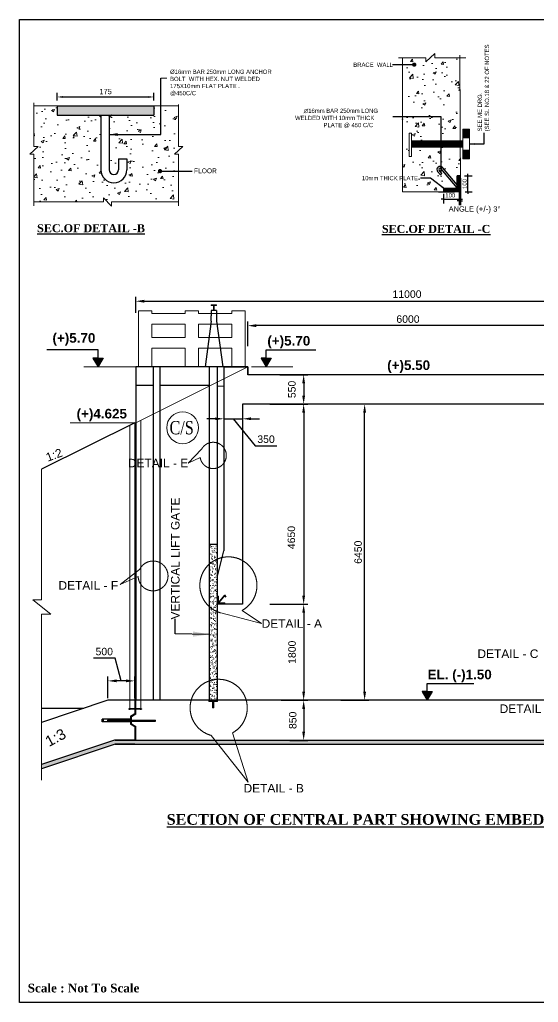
# Model space of a CAD drawing. Extents: x -358915 to 1258323, y -1667244 to -305611.
# Drawn here: x 826179 to 835896, y -1490197 to -1471783 of the extents above; entities that cross this region are included whole.
import ezdxf

# ---------------------------------------------------------------- set-up
doc = ezdxf.new("R2010")
doc.units = 0
doc.header["$LTSCALE"] = 300
doc.header["$MEASUREMENT"] = 0
doc.linetypes.add('DASHED2', pattern=[9.525, 6.35, -3.175])
doc.layers.get('0').update_dxf_attribs({"linetype": 'CONTINUOUS'})
doc.layers.get('DEFPOINTS').update_dxf_attribs({"linetype": 'CONTINUOUS'})
for name, color, linetype, lineweight in [('Dim', 7, 'CONTINUOUS', 9), ('Grid Line_Outer', 7, 'CONTINUOUS', 5), ('HATCH', 252, 'CONTINUOUS', 5), ('line2', 3, 'CONTINUOUS', 30), ('Railing', 8, 'CONTINUOUS', 0)]:
    doc.layers.add(name, color=color, linetype=linetype, lineweight=lineweight)
for name, color, linetype in [('DOTTED', 240, 'DASHED2'), ('LINE', 7, 'CONTINUOUS'), ('TEXT', 10, 'CONTINUOUS')]:
    doc.layers.add(name, color=color, linetype=linetype)
doc.styles.add('Arial', font='arial.ttf')
doc.styles.add('DIM', font='isocp3.shx')
doc.styles.add('SH-T2', font='arial.ttf', dxfattribs={"width": 0.8})
doc.linetypes.add('ZIGZAG', pattern='A,0.0001,-0.2,[131,ltypeshp.shx,S=0.2,R=0,X=-0.2,Y=0],-0.4,[131,ltypeshp.shx,S=0.2,R=180,X=0.2,Y=0],-0.2', length=0.8001)
doc.dimstyles.new('dim_150', dxfattribs={"dimtxt": 300, "dimasz": 300, "dimexe": 300, "dimexo": 100, "dimgap": 100, "dimtad": 1, "dimdec": 0, "dimzin": 0, "dimdsep": 46, "dimtxsty": 'DIM', "dimcen": 150, "dimclrd": 5, "dimclre": 5, "dimclrt": 7, "dimadec": 0, "dimazin": 0, "dimtfac": 1, "dimtdec": 0, "dimtmove": 0, "dimatfit": 3, "dimfxl": 20, "dimtolj": 1, "dimtzin": 0, "dimarcsym": 0})
doc.dimstyles.new('dim_80', dxfattribs={"dimtxt": 160, "dimasz": 160, "dimexe": 80, "dimexo": 40, "dimgap": 50, "dimtad": 1, "dimdec": 0, "dimzin": 0, "dimdsep": 46, "dimtxsty": 'DIM', "dimcen": 0.09, "dimclrd": 5, "dimclre": 5, "dimclrt": 7, "dimadec": 0, "dimazin": 0, "dimtfac": 1, "dimtdec": 0, "dimtmove": 0, "dimatfit": 3, "dimfxl": 1, "dimtolj": 1, "dimtzin": 0, "dimarcsym": 0})
pattern_1 = [(37.5, (475797.836, -1504113.223), (-0.31496679, 9.63411885), [0, -7.6, 0, -8.5, 0, -8.125]), (7.5, (475797.836, -1504113.223), (8.84888353, 14.11073033), [0, -4.1, 0, -6.85, 0, -2.625]), (327.5, (475791.686, -1504113.223), (15.5707093, 0.02829527), [0, -2.5, 0, -9, 0, -11.75]), (317.5, (475791.686, -1504113.223), (15.030633, 4.3883778), [0, -1.25, 0, -5.9, 0, -6.75])]

# ---------------------------------------------------------------- blocks, each defined once
blk = doc.blocks.new('*D994')
at = {"layer": 'DEFPOINTS', "color": 0, "ltscale": 500}
for p in [(828694, -1473232), (826884, -1473341), (828694, -1473341)]:
    blk.add_point(p, dxfattribs=at)
at = {"layer": 'Dim', "color": 5, "lineweight": -2, "ltscale": 500}
for p, q in [((826884, -1473301), (826884, -1473152)), ((826984, -1473232), (828594, -1473232)), ((828694, -1473301), (828694, -1473152))]:
    blk.add_line(p, q, dxfattribs=at)
at = {"layer": 'Dim', "color": 5, "ltscale": 500}
for points in [[(826984, -1473215), (826984, -1473249), (826884, -1473232)], [(828594, -1473215), (828594, -1473249), (828694, -1473232)]]:
    blk.add_solid(points, dxfattribs=at)
at = {"layer": 'Dim', "color": 7, "ltscale": 500, "insert": (827789, -1473131), "char_height": 100, "attachment_point": 5, "style": 'Arial'}
blk.add_mtext('\\A1;175', dxfattribs=at)
blk = doc.blocks.new('_Dot')
at = {"color": 0, "linetype": 'ByBlock', "lineweight": -2}
blk.add_line((-0.5, 0), (-1, 0), dxfattribs=at)
at = {"color": 0, "linetype": 'ByBlock', "const_width": 0.5}
blk.add_lwpolyline([(-0.25, 0, 1), (0.25, 0, 1)], format="xyb", close=True, dxfattribs=at)
blk = doc.blocks.new('*D995')
at = {"layer": 'DEFPOINTS', "color": 0, "ltscale": 500}
for p in [(834476, -1474709), (834577, -1474709), (834485, -1475009)]:
    blk.add_point(p, dxfattribs=at)
at = {"layer": 'Dim', "color": 5, "lineweight": -2, "ltscale": 500}
for p, q in [((834516, -1474709), (834657, -1474709)), ((834577, -1474689), (834577, -1474669)), ((834577, -1475009), (834577, -1474709)), ((834525, -1475009), (834657, -1475009)), ((834577, -1475029), (834577, -1475049))]:
    blk.add_line(p, q, dxfattribs=at)
at = {"layer": 'Dim', "color": 5, "lineweight": -2, "ltscale": 500, "xscale": 20, "yscale": 20, "zscale": 20}
for p, rotation in [((834577, -1474709), 270), ((834577, -1475009), 90)]:
    blk.add_blockref('_Dot', p, dxfattribs=dict(at, rotation=rotation))
at = {"layer": 'Dim', "color": 7, "ltscale": 500, "insert": (834517, -1474862), "char_height": 80, "attachment_point": 5, "rotation": 90, "style": 'Arial'}
blk.add_mtext('\\A1;100', dxfattribs=at)
blk = doc.blocks.new('*D1005')
at = {"layer": 'DEFPOINTS', "color": 0, "ltscale": 500}
for p in [(834436, -1474714), (834414, -1474964), (834414, -1475181)]:
    blk.add_point(p, dxfattribs=at)
at = {"layer": 'Dim', "color": 5, "lineweight": -2, "ltscale": 500}
for p, q in [((834436, -1474754), (834436, -1475261)), ((834414, -1475004), (834414, -1475261)), ((834394, -1475181), (834374, -1475181)), ((834436, -1475181), (834414, -1475181)), ((834456, -1475181), (834476, -1475181))]:
    blk.add_line(p, q, dxfattribs=at)
at = {"layer": 'Dim', "color": 5, "lineweight": -2, "ltscale": 500, "xscale": 20, "yscale": 20, "zscale": 20}
blk.add_blockref('_Dot', (834414, -1475181), dxfattribs=at)
at = {"layer": 'Dim', "color": 5, "lineweight": -2, "ltscale": 500, "xscale": 20, "yscale": 20, "zscale": 20, "rotation": 180}
blk.add_blockref('_Dot', (834436, -1475181), dxfattribs=at)
at = {"layer": 'Dim', "color": 7, "ltscale": 500, "insert": (834701, -1475346), "char_height": 100, "attachment_point": 5, "style": 'Arial'}
blk.add_mtext('\\A1;ANGLE {\\H1.0833x;(+/-) }3%%D', dxfattribs=at)
blk = doc.blocks.new('*D1009')
at = {"layer": 'DEFPOINTS', "color": 0, "ltscale": 500}
for p in [(831286, -1484537), (831203, -1485287), (831500, -1485287)]:
    blk.add_point(p, dxfattribs=at)
at = {"layer": 'Dim', "color": 5, "lineweight": -2, "ltscale": 500}
for p, q in [((831326, -1484537), (831580, -1484537)), ((831500, -1484697), (831500, -1485127)), ((831243, -1485287), (831580, -1485287))]:
    blk.add_line(p, q, dxfattribs=at)
at = {"layer": 'Dim', "color": 5, "ltscale": 500}
for points in [[(831473, -1484697), (831526, -1484697), (831500, -1484537)], [(831473, -1485127), (831526, -1485127), (831500, -1485287)]]:
    blk.add_solid(points, dxfattribs=at)
at = {"layer": 'Dim', "color": 7, "ltscale": 500, "insert": (831296, -1484912), "char_height": 140, "attachment_point": 5, "rotation": 90, "style": 'Arial'}
blk.add_mtext('\\A1;850', dxfattribs=at)
blk = doc.blocks.new('*D1011')
at = {"layer": 'DEFPOINTS', "color": 0, "ltscale": 500}
for p in [(830454, -1477517), (836454, -1477790), (830454, -1477940)]:
    blk.add_point(p, dxfattribs=at)
at = {"layer": 'Dim', "color": 5, "lineweight": -2, "ltscale": 500}
for p, q in [((830454, -1477900), (830454, -1477437)), ((836454, -1477750), (836454, -1477437)), ((836294, -1477517), (830614, -1477517))]:
    blk.add_line(p, q, dxfattribs=at)
at = {"layer": 'Dim', "color": 5, "ltscale": 500}
for points in [[(830614, -1477490), (830614, -1477544), (830454, -1477517)], [(836294, -1477490), (836294, -1477544), (836454, -1477517)]]:
    blk.add_solid(points, dxfattribs=at)
at = {"layer": 'Dim', "color": 7, "ltscale": 500, "insert": (833454, -1477395), "char_height": 140, "attachment_point": 5, "style": 'Arial'}
blk.add_mtext('\\A1;6000', dxfattribs=at)
blk = doc.blocks.new('*D1013')
at = {"layer": 'DEFPOINTS', "color": 0, "ltscale": 500}
for p in [(827834, -1484173), (827834, -1484537), (828334, -1484537)]:
    blk.add_point(p, dxfattribs=at)
at = {"layer": 'Dim', "color": 5, "lineweight": -2, "ltscale": 500}
for p, q in [((827969, -1483746), (827560, -1483746)), ((828084, -1484173), (827969, -1483746)), ((827834, -1484497), (827834, -1484093)), ((828334, -1484497), (828334, -1484093)), ((828174, -1484173), (827994, -1484173))]:
    blk.add_line(p, q, dxfattribs=at)
at = {"layer": 'Dim', "color": 5, "ltscale": 500}
for points in [[(827994, -1484146), (827994, -1484199), (827834, -1484173)], [(828174, -1484146), (828174, -1484199), (828334, -1484173)]]:
    blk.add_solid(points, dxfattribs=at)
at = {"layer": 'Dim', "color": 7, "ltscale": 500, "insert": (827764, -1483624), "char_height": 140, "attachment_point": 5, "style": 'Arial'}
blk.add_mtext('\\A1;500', dxfattribs=at)
blk = doc.blocks.new('*D1015')
at = {"layer": 'DEFPOINTS', "color": 0, "ltscale": 500}
for p in [(831094, -1482737), (831038, -1484537), (831500, -1484537)]:
    blk.add_point(p, dxfattribs=at)
at = {"layer": 'Dim', "color": 5, "lineweight": -2, "ltscale": 500}
for p, q in [((831134, -1482737), (831580, -1482737)), ((831500, -1482897), (831500, -1484377)), ((831078, -1484537), (831580, -1484537))]:
    blk.add_line(p, q, dxfattribs=at)
at = {"layer": 'Dim', "color": 5, "ltscale": 500}
for points in [[(831473, -1482897), (831526, -1482897), (831500, -1482737)], [(831473, -1484377), (831526, -1484377), (831500, -1484537)]]:
    blk.add_solid(points, dxfattribs=at)
at = {"layer": 'Dim', "color": 7, "ltscale": 500, "insert": (831283, -1483637), "char_height": 140, "attachment_point": 5, "rotation": 90, "style": 'Arial'}
blk.add_mtext('\\A1;1800', dxfattribs=at)
blk = doc.blocks.new('*D1016')
at = {"layer": 'DEFPOINTS', "color": 0, "ltscale": 500}
for p in [(830825, -1478987), (830825, -1482737), (831500, -1482737)]:
    blk.add_point(p, dxfattribs=at)
at = {"layer": 'Dim', "color": 5, "lineweight": -2, "ltscale": 500}
for p, q in [((830865, -1478987), (831580, -1478987)), ((831500, -1479147), (831500, -1482577)), ((830865, -1482737), (831580, -1482737))]:
    blk.add_line(p, q, dxfattribs=at)
at = {"layer": 'Dim', "color": 5, "ltscale": 500}
for points in [[(831473, -1479147), (831526, -1479147), (831500, -1478987)], [(831473, -1482577), (831526, -1482577), (831500, -1482737)]]:
    blk.add_solid(points, dxfattribs=at)
at = {"layer": 'Dim', "color": 7, "ltscale": 500, "insert": (831270, -1481487), "char_height": 140, "attachment_point": 5, "rotation": 90, "style": 'Arial'}
blk.add_mtext('\\A1;4650', dxfattribs=at)
blk = doc.blocks.new('KK')
at = {"layer": 'LINE', "lineweight": 15}
for p, q in [((-286, 1162), (-184, 1162)), ((-286, 1148), (-286, 1162)), ((-286, 1148), (-184, 1148)), ((-242, 1056), (-242, 1148)), ((-226, 1056), (-226, 1148)), ((-184, 1148), (-184, 1162))]:
    blk.add_line(p, q, dxfattribs=at)
at = {"layer": 'LINE'}
for p, q in [((-182, 1056), (-284, 1056)), ((-284, 1054), (-284, 955)), ((-284, 856), (-284, 953)), ((-182, 1056), (-182, 956)), ((-182, 956), (-182, 856)), ((-284, 856), (-400, 0)), ((-182, 856), (-66, 0))]:
    blk.add_line(p, q, dxfattribs=at)
blk = doc.blocks.new('*D1017')
at = {"layer": 'DEFPOINTS', "color": 0, "ltscale": 500}
for p in [(832642, -1478987), (833347, -1478987), (832158, -1484537)]:
    blk.add_point(p, dxfattribs=at)
at = {"layer": 'Dim', "color": 5, "lineweight": -2, "ltscale": 500}
for p, q in [((833307, -1478987), (832562, -1478987)), ((832642, -1484377), (832642, -1479147)), ((832198, -1484537), (832722, -1484537))]:
    blk.add_line(p, q, dxfattribs=at)
at = {"layer": 'Dim', "color": 5, "ltscale": 500}
for points in [[(832616, -1479147), (832669, -1479147), (832642, -1478987)], [(832616, -1484377), (832669, -1484377), (832642, -1484537)]]:
    blk.add_solid(points, dxfattribs=at)
at = {"layer": 'Dim', "color": 7, "ltscale": 500, "insert": (832521, -1481762), "char_height": 140, "attachment_point": 5, "rotation": 90, "style": 'Arial'}
blk.add_mtext('\\A1;6450', dxfattribs=at)
blk = doc.blocks.new('*D1018')
at = {"layer": 'DEFPOINTS', "color": 0, "ltscale": 500}
for p in [(831015, -1478437), (831015, -1478987), (831500, -1478987)]:
    blk.add_point(p, dxfattribs=at)
at = {"layer": 'Dim', "color": 5, "lineweight": -2, "ltscale": 500}
for p, q in [((831055, -1478437), (831580, -1478437)), ((831500, -1478597), (831500, -1478827)), ((831055, -1478987), (831580, -1478987))]:
    blk.add_line(p, q, dxfattribs=at)
at = {"layer": 'Dim', "color": 5, "ltscale": 500}
for points in [[(831473, -1478597), (831526, -1478597), (831500, -1478437)], [(831473, -1478827), (831526, -1478827), (831500, -1478987)]]:
    blk.add_solid(points, dxfattribs=at)
at = {"layer": 'Dim', "color": 7, "ltscale": 500, "insert": (831280, -1478712), "char_height": 140, "attachment_point": 5, "rotation": 90, "style": 'Arial'}
blk.add_mtext('\\A1;550', dxfattribs=at)
blk = doc.blocks.new('*D1019')
at = {"layer": 'DEFPOINTS', "color": 0, "ltscale": 500}
for p in [(838254, -1477059), (838254, -1477177), (828354, -1477315)]:
    blk.add_point(p, dxfattribs=at)
at = {"layer": 'Dim', "color": 5, "lineweight": -2, "ltscale": 500}
for p, q in [((828354, -1477275), (828354, -1476979)), ((828514, -1477059), (838094, -1477059)), ((838254, -1477137), (838254, -1476979))]:
    blk.add_line(p, q, dxfattribs=at)
at = {"layer": 'Dim', "color": 5, "ltscale": 500}
for points in [[(828514, -1477032), (828514, -1477086), (828354, -1477059)], [(838094, -1477032), (838094, -1477086), (838254, -1477059)]]:
    blk.add_solid(points, dxfattribs=at)
at = {"layer": 'Dim', "color": 7, "ltscale": 500, "insert": (833436, -1476927), "char_height": 140, "attachment_point": 5, "style": 'Arial'}
blk.add_mtext('\\A1;11000', dxfattribs=at)
blk = doc.blocks.new('*D1020')
at = {"layer": 'DEFPOINTS', "color": 0, "ltscale": 500}
for p in [(830004, -1479111), (830354, -1479111), (830354, -1479262)]:
    blk.add_point(p, dxfattribs=at)
at = {"layer": 'Dim', "color": 5, "lineweight": -2, "ltscale": 500}
for p, q in [((830004, -1479151), (830004, -1479342)), ((830354, -1479151), (830354, -1479342)), ((829844, -1479262), (829684, -1479262)), ((830004, -1479262), (830354, -1479262)), ((830004, -1479262), (830354, -1479262)), ((830179, -1479262), (830591, -1479767)), ((830514, -1479262), (830674, -1479262)), ((830591, -1479767), (831000, -1479767))]:
    blk.add_line(p, q, dxfattribs=at)
at = {"layer": 'Dim', "color": 5, "ltscale": 500}
for points in [[(829844, -1479235), (829844, -1479288), (830004, -1479262)], [(830514, -1479235), (830514, -1479288), (830354, -1479262)]]:
    blk.add_solid(points, dxfattribs=at)
at = {"layer": 'Dim', "color": 7, "ltscale": 500, "insert": (830795, -1479645), "char_height": 140, "attachment_point": 5, "style": 'Arial'}
blk.add_mtext('\\A1;350', dxfattribs=at)
blk = doc.blocks.new('Ralling 02')
at = {"layer": 'Railing', "ltscale": 500}
for p, q in [((-1750, 0), (-1750, 1050)), ((-1750, 1000), (-1750, 0)), ((-1500, 1050), (-1500, 1000)), ((-875, 1000), (-875, 1050)), ((-625, 1000), (-625, 1050)), ((0, 1000), (0, 1050)), ((0, 1000), (0, 1050)), ((250, 800), (250, 1050)), ((250, 1050), (250, 0)), ((-1500, 800), (-875, 800)), ((-1500, 550), (-1500, 800)), ((-875, 550), (-875, 800)), ((0, 800), (-625, 800)), ((0, 550), (0, 800)), ((-1500, 0), (-1500, 350)), ((-875, 0), (-875, 350)), ((0, 0), (0, 350))]:
    blk.add_line(p, q, dxfattribs=at)
for points in [[(-1500, 1050), (-1750, 1050)], [(-1500, 1000), (-875, 1000)], [(-625, 1050), (-875, 1050)], [(0, 1000), (-625, 1000)], [(250, 1050), (0, 1050)], [(-625, 800), (-625, 550)], [(0, 800), (0, 800), (0, 550)], [(-1500, 550), (-875, 550)], [(0, 550), (-625, 550)], [(-1500, 350), (-875, 350)], [(-875, 350), (-1400, 350)], [(-625, 350), (-225, 350)], [(0, 350), (-625, 350)], [(-625, 350), (-625, 0)]]:
    blk.add_lwpolyline(points, dxfattribs=at)
blk.add_lwpolyline([(-625, 1000), (-625, 1000)], close=True, dxfattribs=at)
blk = doc.blocks.new('huk')
at = {"layer": 'Dim'}
h = blk.add_hatch(dxfattribs=at)
h.set_pattern_fill('ANSI31', color=15)
h.set_pattern_definition([(45, (-358365.36117, -19477.47705), (-0.08838834765, 0.08838834765), [])])
h.paths.add_polyline_path([(13, 3, 0.75964), (-13, 3), (-94, 3, 4.674984), (-94, -6), (-12, -6, 0.637498), (12, -6), (94, -6, 4.674984), (94, 3)])
h.paths.add_polyline_path([(-6, 0, -1), (6, 0, -1)], flags=16)
at = {"layer": 'DOTTED', "color": 8}
for points in [[(-94, 3), (-13, 3)], [(13, 3), (94, 3)], [(-94, -6), (-12, -6)], [(12, -6), (94, -6)]]:
    blk.add_lwpolyline(points, dxfattribs=at)
blk.add_circle((0, 0), 6.04, dxfattribs=at)
for centre, radius, start, end in [((-104, -1), 11, 24.1477, 335.8523), ((0, 0), 13, 15.5565, 164.4435), ((104, -1), 11, 204.1477, 155.8523), ((0, 0), 13, 204.9652, 335.0348)]:
    blk.add_arc(centre, radius, start, end, dxfattribs=at)
blk = doc.blocks.new('*D1035')
at = {"layer": 'DEFPOINTS', "color": 0, "ltscale": 500}
for p in [(834117, -1475009), (834436, -1475009), (834436, -1475145)]:
    blk.add_point(p, dxfattribs=at)
at = {"layer": 'Dim', "color": 5, "lineweight": -2, "ltscale": 500}
for p, q in [((834117, -1475049), (834117, -1475225)), ((834436, -1475049), (834436, -1475225)), ((834097, -1475145), (834077, -1475145)), ((834117, -1475145), (834436, -1475145)), ((834456, -1475145), (834476, -1475145))]:
    blk.add_line(p, q, dxfattribs=at)
at = {"layer": 'Dim', "color": 5, "lineweight": -2, "ltscale": 500, "xscale": 20, "yscale": 20, "zscale": 20}
blk.add_blockref('_Dot', (834117, -1475145), dxfattribs=at)
at = {"layer": 'Dim', "color": 5, "lineweight": -2, "ltscale": 500, "xscale": 20, "yscale": 20, "zscale": 20, "rotation": 180}
blk.add_blockref('_Dot', (834436, -1475145), dxfattribs=at)
at = {"layer": 'Dim', "color": 7, "ltscale": 500, "insert": (834247, -1475075), "char_height": 80, "attachment_point": 5, "style": 'Arial'}
blk.add_mtext('\\A1;100', dxfattribs=at)

msp = doc.modelspace()

# ---------------------------------------------------------------- hatches: boundary and pattern name
at = {"layer": 'Dim'}
h = msp.add_hatch(dxfattribs=at)
h.set_pattern_fill('ANSI31', color=8, scale=0.5)
h.set_pattern_definition([(45, (655511.25097, -1530818.002826), (-0.044194173824, 0.044194173824), [])])
h.paths.add_polyline_path([(827744.5, -1478123.8), (827648.2, -1478123.8), (827648.2, -1478286.7)])
h.paths.add_polyline_path([(827648.2, -1478123.8), (827551.9, -1478123.8), (827648.2, -1478286.7)])
h = msp.add_hatch(dxfattribs=at)
h.set_pattern_fill('ANSI31', color=8, scale=0.5)
h.set_pattern_definition([(45, (658660.45642, -1530818.002826), (-0.044194173824, 0.044194173824), [])])
h.paths.add_polyline_path([(830893.7, -1478123.8), (830797.4, -1478123.8), (830797.4, -1478286.7)])
h.paths.add_polyline_path([(830797.4, -1478123.8), (830701.1, -1478123.8), (830797.4, -1478286.7)])
at = {"layer": 'Dim', "ltscale": 50}
h = msp.add_hatch(dxfattribs=at)
h.set_pattern_fill('AR-SAND', color=2, scale=40)
h.set_pattern_definition([(37.5, (-1999817.22, -753899.374), (-2.5197343, 77.0729508), [0, -60.8, 0, -68, 0, -65]), (7.5, (-1999817.22, -753899.37), (70.7910682, 112.8858426), [0, -32.8, 0, -54.8, 0, -21]), (327.5, (-1999866.42, -753899.374), (124.5656745, 0.2263621), [0, -20, 0, -72, 0, -94]), (317.5, (-1999866.42, -753899.37), (120.245064, 35.1070226), [0, -10, 0, -47.2, 0, -54])])
h.paths.add_polyline_path([(829729.2, -1484536.7), (829879.1, -1484536.7), (829879.1, -1481610.3), (829729.1, -1481610.3)])
at = {"layer": 'Dim'}
h = msp.add_hatch(dxfattribs=at)
h.set_pattern_fill('ANSI31', color=8, scale=0.5)
h.set_pattern_definition([(45, (661676.67689, -1537068.002826), (-0.044194173824, 0.044194173824), [])])
h.paths.add_polyline_path([(833909.9, -1484373.8), (833813.6, -1484373.8), (833813.6, -1484536.7)])
h.paths.add_polyline_path([(833813.6, -1484373.8), (833717.3, -1484373.8), (833813.6, -1484536.7)])
h = msp.add_hatch(dxfattribs=at)
h.set_pattern_fill('AR-SAND', color=8, scale=5)
h.set_pattern_definition(pattern_1)
h.paths.add_polyline_path([(828354.1, -1484536.7), (828334.1, -1484536.7), (828334.1, -1484786.7), (828254.1, -1484836.7), (828254.1, -1484880.6), (828274.1, -1484880.6), (828274.1, -1484843.8), (828354.1, -1484793.8)])
h = msp.add_hatch(color=15, dxfattribs=at)
h.dxf.hatch_style = 1
h.paths.add_polyline_path([(827749.6, -1484892.8), (827724.1, -1484892.8), (827724.1, -1484942.8), (827749.6, -1484942.8)])
h = msp.add_hatch(color=15, dxfattribs=at)
h.dxf.hatch_style = 1
h.paths.add_polyline_path([(828723.9, -1484907.6), (828723.9, -1484927.6), (827824.4, -1484927.6), (827824.4, -1484907.6)])
h = msp.add_hatch(dxfattribs=at)
h.set_pattern_fill('AR-SAND', color=8, scale=5)
h.set_pattern_definition(pattern_1)
h.paths.add_polyline_path([(828334.1, -1485287.4), (828354.1, -1485287.4), (828354.1, -1485029.6), (828274.1, -1484979.6), (828274.1, -1484942.8), (828254.1, -1484942.8), (828254.1, -1484986.7), (828334.1, -1485036.7)])
at = {"layer": 'Grid Line_Outer', "ltscale": 2}
h = msp.add_hatch(dxfattribs=at)
h.set_pattern_fill('ANSI31', color=16, angle=-90)
h.set_pattern_definition([(315, (701648.43291, -1490528.52718), (0.08838834765, 0.08838834765), [])])
h.paths.add_polyline_path([(826884.4, -1473395), (826884.4, -1473574.5), (828693.9, -1473574.5), (828693.9, -1473395)])
h = msp.add_hatch(dxfattribs=at)
h.set_pattern_fill('ANSI31', color=1, angle=-90)
h.set_pattern_definition([(315, (702183.31153, -1490340.68091), (0.08838834765, 0.08838834765), [])])
h.paths.add_polyline_path([(834436.5, -1475007.9), (834436.5, -1474707.9), (834376.5, -1474708.5), (834376.5, -1474947.9), (834117.7, -1474947.9), (834117.3, -1475007.8)])
h = msp.add_hatch(dxfattribs=at)
h.set_pattern_fill('ANSI31', color=1)
h.set_pattern_definition([(45, (372532.36099, -1448017.35295), (-0.08838834765, 0.08838834765), [])])
h.paths.add_polyline_path([(830027.1, -1482736.7), (830025.1, -1482712.9), (829903.4, -1482712.9), (829905.4, -1482585.6), (829879.1, -1482585.6), (829879.1, -1482736.7)])
h = msp.add_hatch(dxfattribs=at)
h.set_pattern_fill('ANSI31', color=1, scale=0.6)
h.set_pattern_definition([(45, (555437.74945, -1462625.75057), (-0.05303300859, 0.05303300859), [])])
h.paths.add_polyline_path([(829815.9, -1484559.3), (829792.1, -1484559.3), (829792.1, -1484678.6), (829815.9, -1484678.6)])
h.paths.add_polyline_path([(829885, -1484537.4), (829722.4, -1484537.4), (829722.4, -1484559.3), (829885, -1484559.3)])
at = {"layer": 'HATCH', "lineweight": 15}
h = msp.add_hatch(dxfattribs=at)
h.set_pattern_fill('AR-CONC', color=2, scale=20)
h.set_pattern_definition([(50, (700863.17, -1493136.25), (143.45204, -12.55043), [15, -165]), (355, (700863.17, -1493136.25), (-27.75027, 150.43843), [12, -132]), (100.45144, (700875.12, -1493137.3), (115.70177, 137.888), [12.74804, -140.22842]), (46.1842, (700863.17, -1493096.25), (213.44827, -33.10386), [22.5, -247.5]), (96.63564, (700880.96, -1493099.01), (186.9324, 194.82372), [19.12207, -210.34275]), (351.18416, (700863.17, -1493096.25), (186.9324, 194.82372), [18, -198]), (21, (700883.17, -1493106.25), (119.38141, -80.52378), [15, -165]), (326, (700883.17, -1493106.25), (48.66307, 145.03001), [12, -132]), (71.45144, (700893.12, -1493112.96), (168.04448, 64.50623), [12.74804, -140.22842]), (37.5, (700863.17, -1493136.253), (2.431971, 66.57877), [0, -130.4, 0, -134, 0, -132.5]), (7.5, (700863.17, -1493136.25), (52.613907, 78.882342), [0, -76.4, 0, -127.4, 0, -50.5]), (327.5, (700818.57, -1493136.253), (106.764487, -4.510974), [0, -50, 0, -156, 0, -207]), (317.5, (700798.57, -1493136.25), (116.637234, 20.020996), [0, -65, 0, -103.6, 0, -147])])
h.paths.add_polyline_path([(836772.9, -1485511.7), (836622.9, -1485361.7), (830454.1, -1485361.7), (827968.2, -1485361.7), (826590.1, -1485821), (826590.1, -1485741.9), (827956, -1485286.7), (830454.1, -1485286.7), (836653.9, -1485286.7), (836803.9, -1485436.7), (838274, -1485436.7), (838652.2, -1485436.7), (840216.2, -1485958), (840216.2, -1486037.1), (838640.1, -1485511.7)])
at = {"layer": 'LINE', "lineweight": 15}
h = msp.add_hatch(dxfattribs=at)
h.set_pattern_fill('AR-CONC', color=2, scale=80, style=0)
h.set_pattern_definition([(50, (749258.8, -1484142.76), (573.8081, -50.2017), [60, -660]), (355, (749258.8, -1484142.76), (-111.001, 601.7537), [48, -528]), (100.4514, (749306.6, -1484146.94), (462.8075, 551.5516), [50.992, -560.9137]), (46.1842, (749258.8, -1483982.76), (853.793, -132.415), [90, -990]), (96.6356, (749329.96, -1483993.8), (747.73, 779.294), [76.488, -841.37]), (351.1842, (749258.8, -1483982.8), (747.73, 779.295), [72, -792]), (21, (749338.8, -1484022.76), (477.5256, -322.095), [60, -660]), (326, (749338.8, -1484022.76), (194.6523, 580.12), [48, -528]), (71.4514, (749378.6, -1484049.6), (672.178, 258.0244), [50.992, -560.9137]), (37.5, (749258.8, -1484142.76), (9.7279, 266.3151), [0, -521.6, 0, -536, 0, -530]), (7.5, (749258.8, -1484142.76), (210.4556, 315.5294), [0, -305.6, 0, -509.6, 0, -202]), (327.5, (749080.4, -1484142.76), (427.05795, -18.0439), [0, -200, 0, -624, 0, -828]), (317.5, (749000.4, -1484142.76), (466.549, 80.084), [0, -260, 0, -414.4, 0, -588])])
h.paths.add_polyline_path([(833046.9, -1474696), (833595.4, -1474696), (833595.4, -1474811.1), (833046.9, -1474811.1)], flags=16)
edge = h.paths.add_edge_path()
edge.add_line((833350.6, -1472498.5), (833350.6, -1475008.8))
edge.add_line((833350.6, -1475008.8), (834025.6, -1475008.8))
edge.add_line((834025.6, -1475008.8), (834092.7, -1474948.8))
edge.add_line((834092.7, -1474948.8), (834265.6, -1474948.8))
edge.add_line((834265.6, -1474948.8), (834265.6, -1474937.5))
edge.add_line((834265.6, -1474937.5), (833959.6, -1474574.1))
edge.add_arc((833942.2, -1474588.8), 22.8, 40.10091, 220.10091)
edge.add_line((833924.8, -1474603.4), (833978.1, -1474666.7))
edge.add_line((833978.1, -1474666.7), (833950.5, -1474689.9))
edge.add_line((833950.5, -1474689.9), (833899.2, -1474628.9))
edge.add_arc((833944.1, -1474591.1), 58.8, 40.10091, 220.10091, ccw=False)
edge.add_line((833989.1, -1474553.2), (834376.5, -1474936.7))
edge.add_line((834376.5, -1474936.7), (834376.5, -1474752.9))
edge.add_line((834376.5, -1474752.9), (834433.8, -1474707.8))
edge.add_line((834433.8, -1474707.8), (834424.4, -1472498.5))
edge.add_line((834424.4, -1472498.5), (833955.5, -1472498.5))
edge.add_line((833955.5, -1472498.5), (833955.5, -1472417.5))
edge.add_line((833955.5, -1472417.5), (833787.3, -1472573.5))
edge.add_line((833787.3, -1472573.5), (833787.3, -1472498.5))
edge.add_line((833787.3, -1472498.5), (833350.6, -1472498.5))
h = msp.add_hatch(dxfattribs=at)
h.set_pattern_fill('AR-CONC', color=2, scale=80, style=0)
h.set_pattern_definition([(50, (748723.93, -1484330.6), (573.8081, -50.2017), [60, -660]), (355, (748723.9, -1484330.6), (-111.001, 601.7537), [48, -528]), (100.4514, (748771.74, -1484334.8), (462.8075, 551.5516), [50.992, -560.9137]), (46.1842, (748723.9, -1484170.6), (853.793, -132.415), [90, -990]), (96.6356, (748795.1, -1484181.6), (747.73, 779.294), [76.488, -841.37]), (351.1842, (748723.9, -1484170.6), (747.73, 779.295), [72, -792]), (21, (748803.93, -1484210.6), (477.5256, -322.095), [60, -660]), (326, (748803.9, -1484210.6), (194.6523, 580.12), [48, -528]), (71.4514, (748843.7, -1484237.45), (672.178, 258.0244), [50.992, -560.9137]), (37.5, (748723.93, -1484330.6), (9.7279, 266.3151), [0, -521.6, 0, -536, 0, -530]), (7.5, (748723.93, -1484330.6), (210.4556, 315.5294), [0, -305.6, 0, -509.6, 0, -202]), (327.5, (748545.53, -1484330.6), (427.05795, -18.0439), [0, -200, 0, -624, 0, -828]), (317.5, (748465.53, -1484330.6), (466.549, 80.084), [0, -260, 0, -414.4, 0, -588])])
h.paths.add_polyline_path([(826884.4, -1473574.5), (826884.4, -1473395), (826444.4, -1473395), (826444.4, -1474160.6), (826525.4, -1474160.6), (826369.3, -1474305.5), (826444.4, -1474305.5), (826444.4, -1475197.9), (827751.9, -1475196.5), (827751.9, -1475121.4), (827896.9, -1475277.5), (827896.9, -1475196.5), (829158, -1475196.5), (829158, -1474305.5), (829082.9, -1474305.5), (829239, -1474160.6), (829158, -1474160.6), (829158, -1473395), (828693.9, -1473395), (828693.9, -1473574.5), (827896.9, -1473574.5), (827855.4, -1473614.4), (827855.4, -1474596, 1), (828033.4, -1474596), (828033.4, -1474389.5), (828187.9, -1474389.5), (828187.9, -1474596, -1), (827700.9, -1474596), (827700.9, -1473613), (827660.9, -1473574.5)])
at = {"layer": 'LINE', "lineweight": 25}
h = msp.add_hatch(dxfattribs=at)
h.set_pattern_fill('ANSI31', color=256, style=0)
h.set_pattern_definition([(45, (747770.35287, -1484458.46265), (-0.08838834765, 0.08838834765), [])])
h.paths.add_polyline_path([(827700.9, -1473574.5), (827660.9, -1473574.5), (827700.9, -1473613)])
h = msp.add_hatch(dxfattribs=at)
h.set_pattern_fill('ANSI31', color=256, style=0)
h.set_pattern_definition([(135, (907787.35287, -1484458.46265), (0.08838834765, 0.08838834765), [])])
h.paths.add_polyline_path([(827856.9, -1473574.5), (827896.9, -1473574.5), (827856.9, -1473613)])

# ---------------------------------------------------------------- linework, layer by layer
for p, q in [((828274.1, -1484892), (827724.1, -1484892.8)), ((828274.1, -1484942.8), (827724.1, -1484942.8))]:
    msp.add_line(p, q)
at = {"color": 5}
for points in [[(827648.2, -1478286.7), (827648.2, -1477972.6), (826689.8, -1477972.6)], [(830797.4, -1478286.7), (830797.4, -1477972.6), (831726.9, -1477972.6)], [(827648.2, -1478286.7), (827648.2, -1478123.8), (827551.9, -1478123.8), (827648.2, -1478286.7)], [(827648.2, -1478286.7), (827648.2, -1478123.8), (827744.5, -1478123.8), (827648.2, -1478286.7)], [(830797.4, -1478286.7), (830797.4, -1478123.8), (830701.1, -1478123.8), (830797.4, -1478286.7)], [(830797.4, -1478286.7), (830797.4, -1478123.8), (830893.7, -1478123.8), (830797.4, -1478286.7)], [(833813.6, -1484536.7), (833813.6, -1484222.6), (834690.4, -1484222.6)], [(833813.6, -1484536.7), (833813.6, -1484373.8), (833717.3, -1484373.8), (833813.6, -1484536.7)], [(833813.6, -1484536.7), (833813.6, -1484373.8), (833909.9, -1484373.8), (833813.6, -1484536.7)]]:
    msp.add_lwpolyline(points, dxfattribs=at)
for points in [[(827724.1, -1484942.8), (827724.1, -1484892.8)], [(827749.6, -1484942.8), (827749.6, -1484892.8)]]:
    msp.add_lwpolyline(points)
at = {"layer": 'Dim', "ltscale": 500}
msp.add_line((828823.8, -1472878), (828934.5, -1472878), dxfattribs=at)
at = {"layer": 'Dim', "color": 8, "linetype": 'DASHED2', "ltscale": 2000}
msp.add_line((828348.1, -1479336.7), (827124, -1479336.7), dxfattribs=at)
for points in [[(827382.1, -1478286.7), (828404.9, -1478286.7)], [(830523.6, -1478286.7), (831299.6, -1478286.7)]]:
    msp.add_lwpolyline(points, dxfattribs=at)
at = {"layer": 'Dim', "color": 5, "linetype": 'DASHED2', "ltscale": 800000}
for points in [[(830454.1, -1478286.7), (828354.1, -1479336.7)], [(828446.9, -1484688.5), (828446.9, -1479290.3)], [(828240.5, -1484688.5), (828240.5, -1479383.5)]]:
    msp.add_lwpolyline(points, dxfattribs=at)
at = {"layer": 'Dim', "color": 1, "linetype": 'DASHED2', "ltscale": 2000}
for points in [[(829560.9, -1479985.3, 6.0707516), (829588.7, -1479829.8), (829337.2, -1480091.8), (829560.9, -1479985.3)], [(830347.6, -1482852.4, 5.1437327), (829949.6, -1482899.8), (830712.9, -1483098.7), (830347.6, -1482852.4)], [(828399.9, -1482217.2, 8.3973133), (828425.8, -1482088.5), (828061, -1482365), (828399.9, -1482217.2)], [(830165.5, -1485147.5, 5.1437327), (829767.4, -1485194.8), (830458.8, -1486070.7), (830165.5, -1485147.5)]]:
    msp.add_lwpolyline(points, format="xyb", dxfattribs=at)
at = {"layer": 'Grid Line_Outer', "color": 1, "ltscale": 2}
msp.add_line((830027.1, -1482736.7), (830025.1, -1482712.9), dxfattribs=at)
msp.add_lwpolyline([(830027.1, -1482736.7), (829879.1, -1482736.7), (829879.1, -1482585.6), (829905.4, -1482585.6), (829903.4, -1482712.9), (830025.1, -1482712.9)], dxfattribs=at)
at = {"layer": 'Grid Line_Outer', "color": 1, "lineweight": 35, "ltscale": 2}
msp.add_lwpolyline([(829903.4, -1482712.9), (830025.9, -1482568.2), (830040.4, -1482606.1)], dxfattribs=at)
at = {"layer": 'Grid Line_Outer', "color": 1, "ltscale": 2}
for points in [[(829722.4, -1484537.4), (829885, -1484537.4), (829885, -1484559.3), (829722.4, -1484559.3)], [(829815.9, -1484678.6), (829792.1, -1484678.6), (829792.1, -1484559.3), (829815.9, -1484559.3)]]:
    msp.add_lwpolyline(points, close=True, dxfattribs=at)
at = {"layer": 'HATCH', "color": 8, "lineweight": 15}
for p, q in [((833350.6, -1473715.4), (833350.6, -1475008.8)), ((829879.1, -1478649.2), (830004.1, -1478649.2))]:
    msp.add_line(p, q, dxfattribs=at)
at = {"layer": 'HATCH', "color": 3, "lineweight": 9}
msp.add_lwpolyline([(826590.1, -1486034.2), (826590.1, -1482921.4), (826760.9, -1482921.4), (826428.2, -1482651.9), (826590.1, -1482651.9), (826590.1, -1480208.7)], dxfattribs=at)
at = {"layer": 'HATCH', "color": 3, "lineweight": 15}
msp.add_circle((829232.3, -1479429.9), 298.6, dxfattribs=at)
at = {"layer": 'LINE', "lineweight": 15}
for p, q in [((833787.3, -1472498.5), (833275.1, -1472498.5)), ((833955.5, -1472417.5), (833787.3, -1472573.5)), ((833787.3, -1472573.5), (833787.3, -1472498.5)), ((833955.5, -1472498.5), (833955.5, -1472417.5)), ((834539.4, -1472498.5), (833955.5, -1472498.5)), ((834424.2, -1472447.8), (834436.5, -1475007.9)), ((834436.5, -1475007.9), (834325.6, -1475008.8))]:
    msp.add_line(p, q, dxfattribs=at)
at = {"layer": 'LINE', "lineweight": 9}
for p, q in [((833350.6, -1473715.4), (833350.6, -1472496.3)), ((826444.4, -1473343.2), (826444.4, -1474160.6)), ((826884.4, -1473395), (826444.4, -1473395)), ((828693.9, -1473395), (829158, -1473395)), ((829158, -1473369.9), (829158, -1474160.6)), ((826525.4, -1474160.6), (826369.3, -1474305.5)), ((826444.4, -1474160.6), (826525.4, -1474160.6)), ((829239, -1474160.6), (829082.9, -1474305.5)), ((829158, -1474160.6), (829239, -1474160.6)), ((826369.3, -1474305.5), (826444.4, -1474305.5)), ((826444.4, -1474305.5), (826444.4, -1475271.3)), ((829082.9, -1474305.5), (829158, -1474305.5)), ((829158, -1474305.5), (829158, -1475271.3)), ((834025.6, -1475008.8), (833350.6, -1475008.8)), ((827751.9, -1475196.5), (826445.8, -1475197.9)), ((827896.9, -1475277.5), (827751.9, -1475121.4)), ((827751.9, -1475121.4), (827751.9, -1475196.5)), ((829159.4, -1475196.5), (827896.9, -1475196.5)), ((827896.9, -1475196.5), (827896.9, -1475277.5))]:
    msp.add_line(p, q, dxfattribs=at)
at = {"layer": 'LINE', "lineweight": 25}
for p, q in [((826884.4, -1473395), (826884.4, -1473574.5)), ((826884.4, -1473395), (828693.9, -1473395)), ((828693.9, -1473395), (828693.9, -1473574.5)), ((826884.4, -1473574.5), (828693.9, -1473574.5)), ((827700.9, -1473574.5), (827700.9, -1474596)), ((827855.4, -1473574.5), (827855.4, -1474596)), ((828033.4, -1474389.5), (828033.4, -1474596)), ((828033.4, -1474389.5), (828187.9, -1474389.5)), ((828187.9, -1474389.5), (828187.9, -1474596)), ((834061.4, -1474689.1), (834010.1, -1474628.1)), ((834088.9, -1474665.9), (834035.6, -1474602.6)), ((834088.9, -1474665.9), (834061.4, -1474689.1)), ((834376.5, -1474936.7), (834070.4, -1474573.3)), ((834376.5, -1474880.8), (834099.9, -1474552.4)), ((834433.8, -1474707.9), (834376.5, -1474708.5)), ((834376.5, -1474947.9), (834376.5, -1474708.5)), ((834433.8, -1474707.9), (834436.5, -1475007.9)), ((834025.6, -1475008.8), (834325.6, -1475008.8)), ((834117.7, -1474947.9), (834117.3, -1475008.8)), ((834376.5, -1474947.9), (834117.7, -1474947.9))]:
    msp.add_line(p, q, dxfattribs=at)
at = {"layer": 'LINE', "linetype": 'ZIGZAG', "lineweight": 25}
for p, q in [((827700.9, -1473613), (827660.9, -1473574.5)), ((827856.9, -1473613), (827896.9, -1473574.5))]:
    msp.add_line(p, q, dxfattribs=at)
at = {"layer": 'LINE', "color": 8, "lineweight": 15}
for p, q in [((834488.8, -1473836.1), (834488.8, -1473998.3)), ((834495.8, -1473836.1), (834495.8, -1473998.3)), ((834502.8, -1473836.1), (834502.8, -1473998.3)), ((834509.8, -1473836.1), (834509.8, -1473998.3)), ((834519.2, -1473836.1), (834519.2, -1473998.3)), ((834527.1, -1473836.1), (834527.1, -1473998.3)), ((834532.6, -1473836.1), (834532.6, -1473998.3)), ((834537.1, -1473836.1), (834537.1, -1473998.3)), ((834543.7, -1473836.1), (834543.7, -1473998.3)), ((834551.6, -1473836.1), (834551.6, -1473998.3)), ((834556.3, -1473836.1), (834556.3, -1473998.3)), ((834562.8, -1473836.1), (834562.8, -1473998.3)), ((834570.8, -1473836.1), (834570.8, -1473998.3)), ((834575.5, -1473836.1), (834575.5, -1473998.3)), ((834583, -1473836.1), (834583, -1473998.3)), ((834591.5, -1473836.1), (834591.5, -1473998.3)), ((834597.7, -1473836.1), (834597.7, -1473998.3)), ((834488.8, -1474389.9), (834488.8, -1474227.7)), ((834495.8, -1474389.9), (834495.8, -1474227.7)), ((834502.8, -1474389.9), (834502.8, -1474227.7)), ((834509.8, -1474389.9), (834509.8, -1474227.7)), ((834519.2, -1474389.9), (834519.2, -1474227.7)), ((834527.1, -1474389.9), (834527.1, -1474227.7)), ((834532.6, -1474389.9), (834532.6, -1474227.7)), ((834537.1, -1474389.9), (834537.1, -1474227.7)), ((834543.7, -1474389.9), (834543.7, -1474227.7)), ((834551.6, -1474389.9), (834551.6, -1474227.7)), ((834556.3, -1474389.9), (834556.3, -1474227.7)), ((834562.8, -1474389.9), (834562.8, -1474227.7)), ((834570.8, -1474389.9), (834570.8, -1474227.7)), ((834575.5, -1474389.9), (834575.5, -1474227.7)), ((834583, -1474389.9), (834583, -1474227.7)), ((834591.5, -1474389.9), (834591.5, -1474227.7)), ((834597.7, -1474389.9), (834597.7, -1474227.7))]:
    msp.add_line(p, q, dxfattribs=at)
at = {"layer": 'LINE', "ltscale": 500}
for p, q in [((830004.1, -1478286.7), (828354.1, -1478286.7)), ((828679.1, -1478636.7), (828354.1, -1478636.7)), ((829729.1, -1478636.7), (828804.1, -1478636.7)), ((830354.1, -1482736.7), (829879.1, -1482736.7)), ((836903.9, -1484536.7), (828354.1, -1484536.7)), ((826590.1, -1484686.7), (827384.2, -1484686.7))]:
    msp.add_line(p, q, dxfattribs=at)
at = {"layer": 'LINE'}
msp.add_lwpolyline([(852218.5, -1490196.5), (826179.3, -1490196.5), (826179.3, -1471783.1), (852218.5, -1471783.1)], close=True, dxfattribs=at)
at = {"layer": 'LINE', "lineweight": 15}
for points in [[(833474.8, -1473910.7), (833520.5, -1473910.7), (833520.5, -1474345.7), (833474.8, -1474345.7)], [(834481.5, -1473836.1), (834604.8, -1473836.1), (834604.8, -1474389.9), (834481.5, -1474389.9)], [(834481.5, -1473836.1), (834604.8, -1473836.1), (834604.8, -1473998.3), (834481.5, -1473998.3)], [(834481.5, -1474389.9), (834604.8, -1474389.9), (834604.8, -1474227.7), (834481.5, -1474227.7)]]:
    msp.add_lwpolyline(points, close=True, dxfattribs=at)
for points in [[(833520.5, -1474053.7), (834481.5, -1474053.7), (834481.5, -1474172.3), (833520.5, -1474172.3)], [(828334.1, -1484536.7), (828334.1, -1484786.7), (828254.1, -1484836.7), (828254.1, -1484892.1)], [(828354.1, -1484536.7), (828354.1, -1484793.8), (828274.1, -1484843.8), (828274.1, -1484907.6)], [(828254.1, -1484942.8), (828254.1, -1484986.7), (828334.1, -1485036.7), (828334.1, -1485286.7)], [(828274.1, -1484927.6), (828274.1, -1484979.6), (828354.1, -1485029.6), (828354.1, -1485286.7)]]:
    msp.add_lwpolyline(points, dxfattribs=at)
at = {"layer": 'LINE', "color": 8, "lineweight": 15}
for points in [[(833520.5, -1474071), (834481.5, -1474071)], [(833520.5, -1474085.4), (834481.5, -1474085.4)], [(833520.5, -1474096.2), (834481.5, -1474096.2)], [(833520.5, -1474113), (834481.5, -1474113)], [(833520.5, -1474129.8), (834481.5, -1474129.8)], [(833520.5, -1474140.6), (834481.5, -1474140.6)], [(833520.5, -1474155), (834481.5, -1474155)]]:
    msp.add_lwpolyline(points, dxfattribs=at)
at = {"layer": 'LINE', "ltscale": 500}
for points in [[(828354.1, -1478286.7), (828354.1, -1484536.7)], [(828679.1, -1478286.7), (828679.1, -1484536.7)], [(828804.1, -1478286.7), (828804.1, -1484536.7)], [(829729.1, -1478286.7), (829729.2, -1484536.7)], [(829879.1, -1478286.7), (829879.1, -1484536.7)], [(830004.1, -1478286.7), (830454.1, -1478286.7)], [(830454.1, -1478436.7), (830454.1, -1478286.7), (830004.1, -1478286.7), (830004.1, -1478436.7)], [(830454.1, -1478286.7), (830454.1, -1478436.7)], [(830004.1, -1478436.7), (830004.1, -1481736.7)], [(836454.1, -1478436.9), (830454.1, -1478436.7)], [(830004.1, -1478942.9), (830004.1, -1481736.7)], [(830354.1, -1478986.7), (830354.1, -1482636.7)], [(836554.1, -1478986.7), (830354.1, -1478986.7)], [(830354.1, -1478986.7), (830354.1, -1482736.7)], [(828334.1, -1479336.7), (826590.1, -1480208.7)], [(828334.1, -1479336.7), (828334.1, -1484536.7)], [(829729.1, -1481610.3), (829879.1, -1481610.3)], [(829879.1, -1482236.7), (830004.1, -1481736.7)], [(829879.1, -1482236.7), (829879.1, -1482736.7)], [(828334.1, -1484536.7), (827834.3, -1484536.7), (826590.1, -1484951.4)], [(828334.1, -1485286.7), (827956, -1485286.7), (826590.1, -1485741.9)], [(828334.1, -1485361.7), (827968.2, -1485361.7), (826590.1, -1485821)], [(827968.2, -1485286.7), (830454.1, -1485286.7), (836653.9, -1485286.7), (836803.9, -1485436.7), (838254, -1485436.7)], [(827968.2, -1485361.7), (830454.1, -1485361.7), (836622.9, -1485361.7), (836772.9, -1485511.7), (838640.1, -1485511.7)]]:
    msp.add_lwpolyline(points, dxfattribs=at)
at = {"layer": 'LINE', "lineweight": 25}
for centre, radius, start, end in [((834055, -1474590.2), 58.8, 40.10091, 220.10091), ((827944.4, -1474596), 243.5, 180, 0), ((827944.4, -1474596), 89, 180, 0), ((834053, -1474587.9), 22.8, 40.10091, 220.10091)]:
    msp.add_arc(centre, radius, start, end, dxfattribs=at)
at = {"layer": 'line2', "color": 2}
msp.add_line((828723.9, -1484927.6), (828723.9, -1484907.6), dxfattribs=at)
at = {"layer": 'line2', "color": 1}
for points in [[(828354.1, -1484706.7), (828349.8, -1484710.1), (828343.9, -1484711.5), (828337.6, -1484709.9), (828334.1, -1484707)], [(828354.1, -1485286.7), (828334.1, -1485286.7)]]:
    msp.add_lwpolyline(points, dxfattribs=at)
at = {"layer": 'line2', "color": 2}
for points in [[(827824.4, -1484907.6), (828723.9, -1484907.6)], [(827824.4, -1484907.6), (827824.4, -1484927.6)], [(827824.4, -1484927.6), (828723.9, -1484927.6)]]:
    msp.add_lwpolyline(points, dxfattribs=at)

# ---------------------------------------------------------------- block references
at = {"color": 8}
msp.add_blockref('KK', (830051.9, -1478286.7), dxfattribs=at)
at = {"layer": 'line2', "color": 1, "xscale": -1}
for name, p in [('Ralling 02', (828654.1, -1478286.7)), ('huk', (828343.9, -1484698.5))]:
    msp.add_blockref(name, p, dxfattribs=at)

# ---------------------------------------------------------------- texts
at = {"layer": 'LINE', "color": 7, "insert": (834878.6, -1473875.3), "char_height": 80, "width": 1937.796, "attachment_point": 4, "rotation": 90}
msp.add_mtext('SEE ME DRG.\\P(SEE SL NO.18 & 22 OF NOTES', dxfattribs=at)
at = {"layer": 'LINE', "color": 7, "insert": (832430, -1472629), "char_height": 80, "attachment_point": 4}
msp.add_mtext('BRACE  WALL', dxfattribs=at)
at = {"layer": 'LINE', "color": 4, "attachment_point": 4}
for s, insert, char_height, width in [('{\\C7;%%C16mm BAR 250mm LONG ANCHOR\\PBOLT  WITH HEX. NUT WELDED\\P175X10mm FLAT PLATE .\\P@450C/C}', (828997.8, -1472968), 80, 2758.878), ('{\\fTimes New Roman|b1|i0|c0|p18;\\L\\C6;SEC.OF DETAIL -B}', (826505.8, -1475693), 150, 2060.412), ('{\\fTimes New Roman|b1|i0|c0|p18;\\L\\C6;SEC.OF DETAIL -C}', (832965.2, -1475705.9), 150, 2116.537), ('{\\fTimes New Roman|b1|i0|c0|p18;\\H1.3333x;\\L\\C6;SECTION OF CENTRAL PART SHOWING EMBEDED PARTS }', (828933.4, -1486770.8), 150, 8809.359)]:
    msp.add_mtext(s, dxfattribs=dict(at, insert=insert, char_height=char_height, width=width))
at = {"layer": 'LINE', "color": 7, "attachment_point": 4}
for s, insert, char_height, width in [('\\pi1226;∅16mm BAR 250mm LONG \\P\\pi1066;WELDED WITH 10mm THICK \\P\\pi1599;PLATE @ 450 C/C', (830273.2, -1473632.5), 80, 2914.497), ('FLOOR', (829445.2, -1474616.4), 90, 2758.878), ('10mm THICK PLATE', (832592.1, -1474753.6), 80, 1432.189)]:
    msp.add_mtext(s, dxfattribs=dict(at, insert=insert, char_height=char_height, width=width))
at = {"layer": 'TEXT', "ltscale": 500, "style": 'Arial'}
msp.add_text('1:3', height=200, rotation=28.3021, dxfattribs=at).set_placement((826727.7, -1485414.4))
at = {"layer": 'TEXT', "color": 6, "char_height": 180, "attachment_point": 4, "style": 'Arial'}
for s, insert, width in [('{\\fArial|b1|i0|c0|p34;(+)5.70}', (826794.1, -1477773.9, 0), 572.38), ('{\\fArial|b1|i0|c0|p34;(+)5.70}', (830819.8, -1477827.3, 0), 572.38), ('{\\fArial|b1|i0|c0|p34;(+)5.50}', (833064.6, -1478284.9, 0), 572.38), ('{\\fArial|b1|i0|c0|p34;(+)4.625}', (827246, -1479193, 0), 572.38), ('{\\fArial|b1|i0|c0|p34;EL. (-)1.50}', (833821.8, -1484080.4, 0), 1634.42)]:
    msp.add_mtext(s, dxfattribs=dict(at, insert=insert, width=width))
at = {"layer": 'TEXT', "color": 1, "insert": (829441, -1479430.3), "char_height": 250, "width": 630.168, "attachment_point": 6, "style": 'SH-T2'}
msp.add_mtext('{\\fTimes New Roman|b0|i0|c0|p18;C/S}', dxfattribs=at)
at = {"layer": 'TEXT', "ltscale": 500, "insert": (826942.1, -1479810.1), "char_height": 160, "width": 609.08, "attachment_point": 3, "rotation": 20.1763, "style": 'Arial'}
msp.add_mtext('1:2', dxfattribs=at)
at = {"layer": 'TEXT', "color": 7, "char_height": 160, "style": 'Arial'}
for s, insert, attachment_point in [('DETAIL - E', (829337.2, -1480091.8), 6), ('DETAIL - F', (828023.9, -1482384.1), 6), ('DETAIL - A', (830712.9, -1483098.7), 4), ('DETAIL - C', (835898.1, -1483665.4), 6), ('DETAIL - D', (836314.3, -1484694.4), 6)]:
    msp.add_mtext(s, dxfattribs=dict(at, insert=insert, attachment_point=attachment_point))
at = {"layer": 'TEXT', "color": 2, "insert": (829095.1, -1480737.9), "char_height": 160, "attachment_point": 6, "rotation": 90, "style": 'Arial'}
msp.add_mtext('VERTICAL LIFT GATE', dxfattribs=at)
at = {"layer": 'TEXT', "color": 7, "insert": (830374, -1486184.4), "char_height": 160, "width": 1484.668, "attachment_point": 4, "style": 'Arial'}
msp.add_mtext('DETAIL - B', dxfattribs=at)
at = {"layer": 'TEXT', "color": 0, "linetype": 'ByBlock', "insert": (826329.6, -1489847.4), "char_height": 163.039, "width": 8486.086, "attachment_point": 1, "style": 'Arial'}
msp.add_mtext('{\\fTimes New Roman|b1|i0|c0|p18;Scale : Not To Scale}', dxfattribs=at)

# ---------------------------------------------------------------- dimensions: what is measured, and where the dimension line sits
at = {"layer": 'Dim', "ltscale": 500}
dim = msp.add_linear_dim(base=(828693.9, -1473231.9), p1=(826884.4, -1473340.8), p2=(828693.9, -1473340.8), text='175', dimstyle='dim_80', override={"dimtxt": 100, "dimasz": 100, "dimtxsty": 'Arial', "dimtmove": 2}, dxfattribs=at)
dim.commit()
dim.dimension.update_dxf_attribs({"geometry": '*D994', "text_midpoint": (827789.1, -1473130.8)})
for base, p1, p2, text, override, picture, middle in [((834413.8, -1475181.4), (834436.3, -1474714), (834413.8, -1474964.5), 'ANGLE {\\H1.0833x;(+/-) }3%%D', {"dimtxt": 100, "dimasz": 20, "dimtxsty": 'Arial', "dimblk1": 'Dot', "dimblk2": 'Dot', "dimsah": 1, "dimtmove": 2}, '*D1005', (834700.5, -1475345.7)), ((834436.3, -1475144.9), (834117.3, -1475008.8), (834436.3, -1475008.8), '100', {"dimtxt": 80, "dimasz": 20, "dimtxsty": 'Arial', "dimblk1": 'Dot', "dimblk2": 'Dot', "dimsah": 1, "dimtmove": 2}, '*D1035', (834246.9, -1475075.4)), ((838254.1, -1477058.9), (828354.1, -1477314.6), (838254.1, -1477176.9), '11000', {"dimtxt": 140, "dimtxsty": 'Arial', "dimtmove": 2}, '*D1019', (833436.1, -1476927.2)), ((830354.1, -1479261.7), (830004.1, -1479111.2), (830354.1, -1479111.2), '350', {"dimtxt": 140, "dimtxsty": 'Arial', "dimtmove": 1}, '*D1020', (830641, -1479766.7))]:
    dim = msp.add_linear_dim(base=base, p1=p1, p2=p2, text=text, dimstyle='dim_80', override=override, dxfattribs=at)
    dim.commit()
    dim.dimension.update_dxf_attribs({"geometry": picture, "text_midpoint": middle, "dimtype": 160})
for base, p1, p2, angle, text, override, picture, middle in [((834577, -1474708.8), (834484.7, -1475008.8), (834476.2, -1474708.8), 90, '100', {"dimtxt": 80, "dimasz": 20, "dimtxsty": 'Arial', "dimblk1": 'Dot', "dimblk2": 'Dot', "dimsah": 1, "dimtmove": 2}, '*D995', (834516.8, -1474861.8)), ((831499.5, -1478986.7), (831015.2, -1478436.7), (831015.2, -1478986.7), 270, '550', {"dimtxt": 140, "dimtxsty": 'Arial', "dimtmove": 2}, '*D1018', (831280.4, -1478711.7)), ((831499.5, -1482736.7), (830824.7, -1478986.7), (830824.7, -1482736.7), 90, '4650', {"dimtxt": 140, "dimtxsty": 'Arial', "dimtmove": 2}, '*D1016', (831269.9, -1481487.2)), ((831499.5, -1485286.7), (831285.5, -1484536.7), (831202.5, -1485286.7), 90, '850', {"dimtxt": 140, "dimtxsty": 'Arial', "dimtmove": 2}, '*D1009', (831295.6, -1484911.7))]:
    dim = msp.add_linear_dim(base=base, p1=p1, p2=p2, angle=angle, text=text, dimstyle='dim_80', override=override, dxfattribs=at)
    dim.commit()
    dim.dimension.update_dxf_attribs({"geometry": picture, "text_midpoint": middle, "dimtype": 160})
for base, p1, p2, angle, text, picture, middle in [((830454.1, -1477517), (836454.1, -1477790.1), (830454.1, -1477940), 180, '6000', '*D1011', (833454.1, -1477395.5)), ((832642.2, -1478986.7), (832157.8, -1484536.7), (833347.5, -1478986.7), 90, '6450', '*D1017', (832520.7, -1481761.7))]:
    dim = msp.add_linear_dim(base=base, p1=p1, p2=p2, angle=angle, text=text, dimstyle='dim_80', override={"dimtxt": 140, "dimtxsty": 'Arial', "dimtmove": 2}, dxfattribs=at)
    dim.commit()
    dim.dimension.update_dxf_attribs({"geometry": picture, "text_midpoint": middle})
for base, p1, p2, angle, override, picture, middle in [((831499.5, -1484536.7), (831093.7, -1482736.7), (831037.5, -1484536.7), 90, {"dimtxt": 140, "dimtxsty": 'Arial', "dimtmove": 2}, '*D1015', (831282.8, -1483636.7)), ((827834.3, -1484172.8), (828334.1, -1484536.7), (827834.3, -1484536.7), 180, {"dimtxt": 140, "dimtxsty": 'Arial', "dimtmove": 1}, '*D1013', (827918.8, -1483745.8))]:
    dim = msp.add_linear_dim(base=base, p1=p1, p2=p2, angle=angle, dimstyle='dim_80', override=override, dxfattribs=at)
    dim.commit()
    dim.dimension.update_dxf_attribs({"geometry": picture, "text_midpoint": middle, "dimtype": 160})

# ---------------------------------------------------------------- leaders
for points, dimstyle, override in [([(833572.2, -1472626.6), (833164.2, -1472626.6)], 'dim_80', {"dimtxt": 140, "dimasz": 80, "dimtxsty": 'Arial', "dimtmove": 2, "dimldrblk": 'Dot'}), ([(827855.4, -1473935.5), (828823.8, -1473935.5), (828823.8, -1472878)], 'dim_80', {"dimtxt": 140, "dimtxsty": 'Arial', "dimtmove": 2}), ([(834075.1, -1474655.4), (834075.1, -1473602.8), (833167.7, -1473602.8)], 'dim_80', {"dimtxt": 100, "dimasz": 100, "dimtxsty": 'Arial', "dimtmove": 2}), ([(834604.8, -1474113), (834879.2, -1474113), (834879.2, -1473901.7)], 'dim_80', {"dimtxt": 100, "dimasz": 100, "dimtxsty": 'Arial', "dimtmove": 2}), ([(828809.7, -1474620.8), (829409.7, -1474620.8)], 'dim_80', {"dimtxt": 140, "dimasz": 80, "dimtxsty": 'Arial', "dimtmove": 2, "dimldrblk": 'Dot'}), ([(834170, -1474977.9), (833873.5, -1474754.4), (833690.5, -1474754.4)], 'dim_80', {"dimtxt": 100, "dimasz": 100, "dimtxsty": 'Arial', "dimtmove": 2}), ([(829726.4, -1483301.9), (829094.1, -1483290), (829094, -1483013.1)], 'dim_150', {"dimtmove": 1})]:
    msp.add_leader(points, dimstyle=dimstyle, override=override, dxfattribs=at)

doc.saveas('drawing.dxf')
